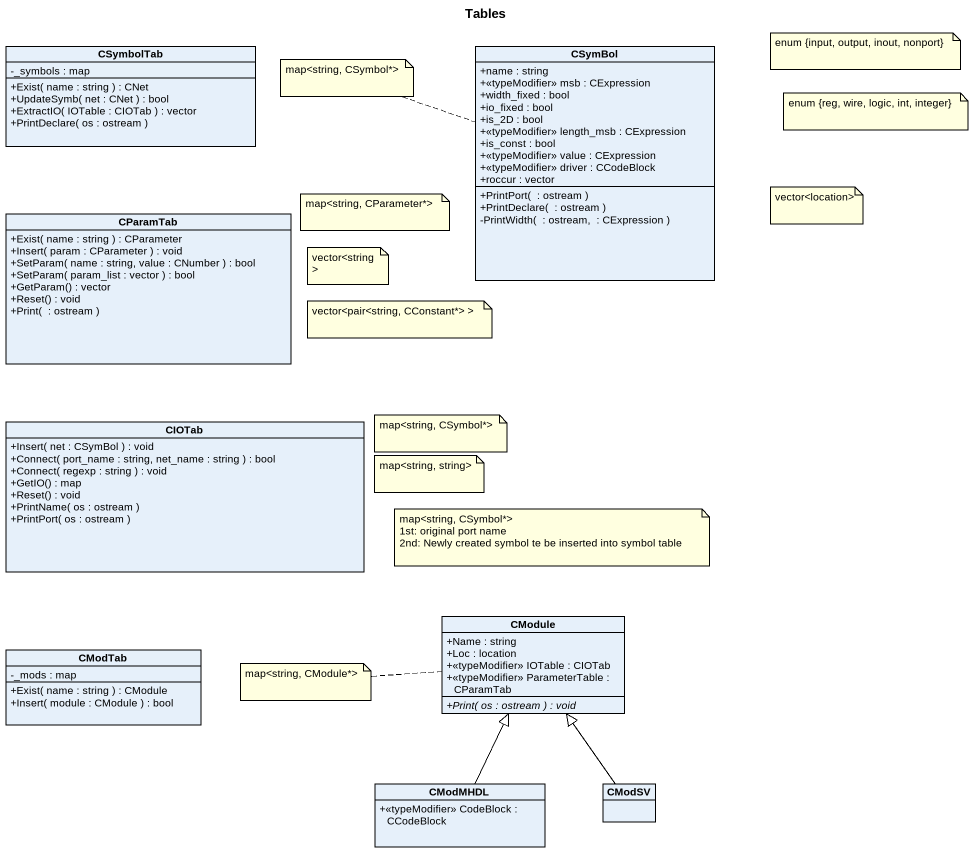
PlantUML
@startuml
title Tables
hide circle
hide empty members
skinparam classAttributeIconSize 0
class CSymbolTab {
  -_symbols : map
  +Exist( name : string ) : CNet
  +UpdateSymb( net : CNet ) : bool
  +ExtractIO( IOTable : CIOTab ) : vector
  +PrintDeclare( os : ostream )
}
class CSymBol {
  +name : string
  +<<typeModifier>> msb : CExpression
  +width_fixed : bool
  +io_fixed : bool
  +is_2D : bool
  +<<typeModifier>> length_msb : CExpression
  +is_const : bool
  +<<typeModifier>> value : CExpression
  +<<typeModifier>> driver : CCodeBlock
  +roccur : vector
  +PrintPort(  : ostream )
  +PrintDeclare(  : ostream )
  -PrintWidth(  : ostream,  : CExpression )
}
class CParamTab {
  +Exist( name : string ) : CParameter
  +Insert( param : CParameter ) : void
  +SetParam( name : string, value : CNumber ) : bool
  +SetParam( param_list : vector ) : bool
  +GetParam() : vector
  +Reset() : void
  +Print(  : ostream )
}
class CIOTab {
  +Insert( net : CSymBol ) : void
  +Connect( port_name : string, net_name : string ) : bool
  +Connect( regexp : string ) : void
  +GetIO() : map
  +Reset() : void
  +PrintName( os : ostream )
  +PrintPort( os : ostream )
}
class CModule {
  +Name : string
  +Loc : location
  +<<typeModifier>> IOTable : CIOTab
  +<<typeModifier>> ParameterTable : CParamTab
  {abstract} +Print( os : ostream ) : void
}
class CModTab {
  -_mods : map
  +Exist( name : string ) : CModule
  +Insert( module : CModule ) : bool
}
class CModMHDL {
  +<<typeModifier>> CodeBlock : CCodeBlock
}
class CModSV
CModMHDL -up-|> CModule
CModSV -up-|> CModule
note as N1
  enum {input, output, inout, nonport}
end note
note left of CSymBol : map<string, CSymbol*>
note as N3
  enum {reg, wire, logic, int, integer}
end note
note as N4
  map<string, CParameter*>
end note
note as N5
  vector<location>
end note
note as N6
  vector<string>
end note
note as N7
  vector<pair<string, CConstant*> >
end note
note as N8
  map<string, CSymbol*>
end note
note as N9
  map<string, string>
end note
note as N10
  map<string, CSymbol*>
  1st: original port name
  2nd: Newly created symbol te be inserted into symbol table
end note
note left of CModule : map<string, CModule*>
@enduml
